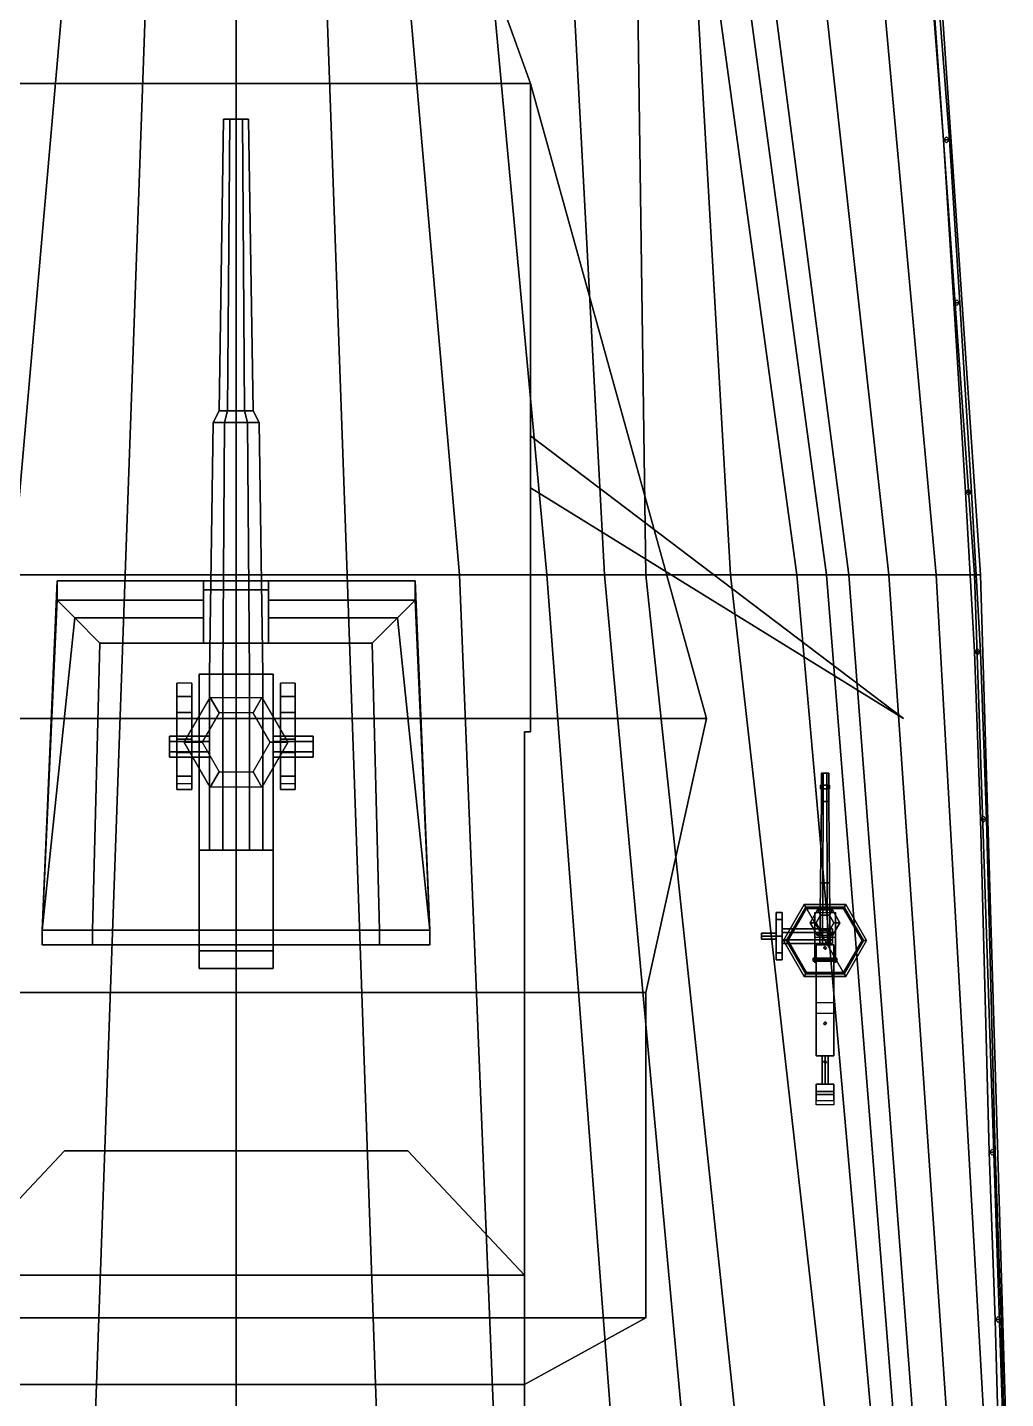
# Model space of a CAD drawing. Header units: millimetres. Extents: x -6 to 6, y -60 to 60.
# Drawn here: x -1.41 to 5.2, y 29.73 to 39 of the extents above; entities that cross this region are included whole.
import ezdxf

# ---------------------------------------------------------------- set-up
doc = ezdxf.new("R2010")
doc.units = ezdxf.units.MM
for name, color, linetype in [('gun', 1, 'Continuous'), ('h2', 7, 'Continuous'), ('railings', 6, 'Continuous'), ('sleeve', 5, 'Continuous'), ('turret', 2, 'Continuous')]:
    doc.layers.add(name, color=color, linetype=linetype)

msp = doc.modelspace()

# ---------------------------------------------------------------- linework, layer by layer
for points in [[(0, 35.3, 5.03), (0, 40.92, 5.06), (-4.65, 40.92, 4.97), (-5.03, 35.3, 4.92)], [(-2.1, 35.3, -3.06), (-1.58, 40.92, -3.03), (-1.02, 40.92, -3.61), (-1.51, 35.3, -3.59)], [(-1.51, 35.3, -3.59), (-1.02, 40.92, -3.61), (-0.55, 40.92, -3.93), (-0.75, 35.3, -3.93)], [(-0.75, 35.3, -3.93), (-0.55, 40.92, -3.93), (0, 40.92, -4.05), (0, 35.3, -4)], [(1.99, 38.62, 7.15), (1.51, 39.95, 7.73), (-1.51, 39.95, 7.73), (-1.99, 38.62, 7.15)], [(-1.99, 38.62, 7.15), (-1.51, 39.95, 7.73), (1.51, 39.95, 7.73), (1.99, 38.62, 7.15)], [(-1.99, 38.62, 7.15), (-3.18, 34.33, 7.15), (3.18, 34.33, 7.15), (1.99, 38.62, 7.15)], [(1.99, 38.62, 7.15), (3.18, 34.33, 7.15), (-3.18, 34.33, 7.15), (-1.99, 38.62, 7.15)], [(1.99, 38.62, 7.15), (1.99, 38.62, 5.01), (-1.99, 38.62, 5.01), (-1.99, 38.62, 7.15)], [(1.99, 34.24, 5.01), (1.99, 38.62, 5.01), (1.99, 38.62, 7.15), (1.99, 34.24, 7.15)], [(1.99, 35.89, 5.03), (1.99, 36.24, 5.69), (4.51, 34.33, 5.3), (4.51, 34.33, 5.03)], [(4.51, 34.33, 5.03), (4.51, 34.33, 5.3), (1.99, 36.24, 5.69), (1.99, 35.89, 5.03)], [(0, 29.64, 5.08), (0, 35.3, 5.03), (-5.03, 35.3, 4.92), (-5.2, 29.64, 4.89)], [(-1.74, 29.64, -3.54), (-1.51, 35.3, -3.59), (-0.75, 35.3, -3.93), (-0.95, 29.64, -3.83)], [(-0.95, 29.64, -3.83), (-0.75, 35.3, -3.93), (0, 35.3, -4), (0, 29.64, -3.95)], [(3.18, 34.33, 7.15), (2.77, 32.48, 7.15), (-2.77, 32.48, 7.15), (-3.18, 34.33, 7.15)], [(-3.18, 34.33, 7.15), (-2.77, 32.48, 7.15), (2.77, 32.48, 7.15), (3.18, 34.33, 7.15)], [(1.95, 34.24, 7.15), (1.95, 34.24, 5.01), (1.99, 34.24, 5.01), (1.99, 34.24, 7.15)], [(1.95, 28.99, 5.04), (1.95, 34.24, 5.01), (1.95, 34.24, 7.15), (1.95, 28.99, 7.15)], [(3.73, 32.83, 5.12), (3.855, 33.0465, 5.12), (3.84, 33.0725, 5.09), (3.7, 32.83, 5.09)], [(3.84, 33.0725, 5.04), (3.7, 32.83, 5.04), (3.7, 32.83, 5.09), (3.84, 33.0725, 5.09)], [(3.855, 33.0465, 5.12), (3.73, 32.83, 5.12), (3.73, 32.83, 5.91), (3.855, 33.0465, 5.91)], [(3.855, 33.0465, 5.12), (4.105, 33.0465, 5.12), (4.12, 33.0725, 5.09), (3.84, 33.0725, 5.09)], [(4.12, 33.0725, 5.04), (3.84, 33.0725, 5.04), (3.84, 33.0725, 5.09), (4.12, 33.0725, 5.09)], [(4.105, 33.0465, 5.12), (3.855, 33.0465, 5.12), (3.855, 33.0465, 5.91), (4.105, 33.0465, 5.91)], [(4.105, 33.0465, 5.12), (4.23, 32.83, 5.12), (4.26, 32.83, 5.09), (4.12, 33.0725, 5.09)], [(4.23, 32.83, 5.12), (4.105, 33.0465, 5.12), (4.105, 33.0465, 5.91), (4.23, 32.83, 5.91)], [(4.26, 32.83, 5.04), (4.12, 33.0725, 5.04), (4.12, 33.0725, 5.09), (4.26, 32.83, 5.09)], [(3.855, 32.6135, 5.12), (3.73, 32.83, 5.12), (3.7, 32.83, 5.09), (3.84, 32.5875, 5.09)], [(3.7, 32.83, 5.04), (3.84, 32.5875, 5.04), (3.84, 32.5875, 5.09), (3.7, 32.83, 5.09)], [(3.73, 32.83, 5.12), (3.855, 32.6135, 5.12), (3.855, 32.6135, 5.91), (3.73, 32.83, 5.91)], [(4.105, 32.6135, 5.12), (4.23, 32.83, 5.12), (4.23, 32.83, 5.91), (4.105, 32.6135, 5.91)], [(4.23, 32.83, 5.12), (4.105, 32.6135, 5.12), (4.12, 32.5875, 5.09), (4.26, 32.83, 5.09)], [(4.12, 32.5875, 5.04), (4.26, 32.83, 5.04), (4.26, 32.83, 5.09), (4.12, 32.5875, 5.09)], [(4.105, 32.6135, 5.12), (3.855, 32.6135, 5.12), (3.84, 32.5875, 5.09), (4.12, 32.5875, 5.09)], [(3.855, 32.6135, 5.12), (4.105, 32.6135, 5.12), (4.105, 32.6135, 5.91), (3.855, 32.6135, 5.91)], [(3.84, 32.5875, 5.04), (4.12, 32.5875, 5.04), (4.12, 32.5875, 5.09), (3.84, 32.5875, 5.09)], [(-2.77, 32.48, 7.15), (-2.77, 30.28, 7.15), (2.77, 30.28, 7.15), (2.77, 32.48, 7.15)], [(2.77, 32.48, 7.15), (2.77, 30.28, 7.15), (-2.77, 30.28, 7.15), (-2.77, 32.48, 7.15)], [(1.95, 30.57, 9.27), (1.16, 31.41, 9.27), (-1.16, 31.41, 9.27), (-1.95, 30.57, 9.27)], [(-1.16, 31.41, 9.27), (-1.16, 31.41, 7.15), (-1.95, 30.57, 7.15), (-1.95, 30.57, 9.27)], [(1.16, 31.41, 9.27), (1.16, 31.41, 7.15), (-1.16, 31.41, 7.15), (-1.16, 31.41, 9.27)], [(1.95, 30.57, 7.15), (1.16, 31.41, 7.15), (1.16, 31.41, 9.27), (1.95, 30.57, 9.27)], [(1.95, 28.99, 9.48), (1.95, 30.57, 9.27), (-1.95, 30.57, 9.27), (-1.95, 28.99, 9.48)], [(1.95, 28.99, 7.15), (1.95, 30.57, 7.15), (1.95, 30.57, 9.27), (1.95, 28.99, 9.48)], [(2.77, 30.28, 7.15), (1.95, 29.83, 7.15), (-1.95, 29.83, 7.15), (-2.77, 30.28, 7.15)], [(-2.77, 30.28, 7.15), (-1.95, 29.83, 7.15), (1.95, 29.83, 7.15), (2.77, 30.28, 7.15)]]:
    msp.add_3dface(points)
at = {"layer": 'gun'}
for points in [[(-0.0425, 38.38, 8.5536), (-0.085, 38.38, 8.48), (-0.115, 36.41, 8.48), (-0.0575, 36.41, 8.5796)], [(-0.085, 38.38, 8.48), (-0.0425, 38.38, 8.4064), (-0.0575, 36.41, 8.3804), (-0.115, 36.41, 8.48)], [(0.085, 38.38, 8.48), (-0.085, 38.38, 8.48), (-0.0425, 38.38, 8.5536), (0.0425, 38.38, 8.5536)], [(0.0425, 38.38, 8.4064), (-0.0425, 38.38, 8.4064), (-0.085, 38.38, 8.48), (0.085, 38.38, 8.48)], [(0.0425, 38.38, 8.5536), (-0.0425, 38.38, 8.5536), (-0.0575, 36.41, 8.5796), (0.0575, 36.41, 8.5796)], [(-0.0425, 38.38, 8.4064), (0.0425, 38.38, 8.4064), (0.0575, 36.41, 8.3804), (-0.0575, 36.41, 8.3804)], [(0.085, 38.38, 8.48), (0.0425, 38.38, 8.5536), (0.0575, 36.41, 8.5796), (0.115, 36.41, 8.48)], [(0.0425, 38.38, 8.4064), (0.085, 38.38, 8.48), (0.115, 36.41, 8.48), (0.0575, 36.41, 8.3804)], [(-0.0775, 36.33, 8.6142), (-0.155, 36.33, 8.48), (-0.18, 34.63, 8.48), (-0.09, 34.63, 8.6359)], [(-0.155, 36.33, 8.48), (-0.0775, 36.33, 8.3458), (-0.09, 34.63, 8.3241), (-0.18, 34.63, 8.48)], [(-0.0575, 36.41, 8.5796), (-0.115, 36.41, 8.48), (-0.155, 36.33, 8.48), (-0.0775, 36.33, 8.6142)], [(-0.115, 36.41, 8.48), (-0.0575, 36.41, 8.3804), (-0.0775, 36.33, 8.3458), (-0.155, 36.33, 8.48)], [(0.0775, 36.33, 8.6142), (-0.0775, 36.33, 8.6142), (-0.09, 34.63, 8.6359), (0.09, 34.63, 8.6359)], [(-0.0775, 36.33, 8.3458), (0.0775, 36.33, 8.3458), (0.09, 34.63, 8.3241), (-0.09, 34.63, 8.3241)], [(0.0575, 36.41, 8.5796), (-0.0575, 36.41, 8.5796), (-0.0775, 36.33, 8.6142), (0.0775, 36.33, 8.6142)], [(-0.0575, 36.41, 8.3804), (0.0575, 36.41, 8.3804), (0.0775, 36.33, 8.3458), (-0.0775, 36.33, 8.3458)], [(0.115, 36.41, 8.48), (0.0575, 36.41, 8.5796), (0.0775, 36.33, 8.6142), (0.155, 36.33, 8.48)], [(0.0575, 36.41, 8.3804), (0.115, 36.41, 8.48), (0.155, 36.33, 8.48), (0.0775, 36.33, 8.3458)], [(0.155, 36.33, 8.48), (0.0775, 36.33, 8.6142), (0.09, 34.63, 8.6359), (0.18, 34.63, 8.48)], [(0.0775, 36.33, 8.3458), (0.155, 36.33, 8.48), (0.18, 34.63, 8.48), (0.09, 34.63, 8.3241)], [(-0.09, 34.63, 8.6359), (-0.18, 34.63, 8.48), (-0.18, 33.44, 8.48), (-0.09, 33.44, 8.6359)], [(-0.18, 34.63, 8.48), (-0.09, 34.63, 8.3241), (-0.09, 33.44, 8.3241), (-0.18, 33.44, 8.48)], [(0.09, 34.63, 8.6359), (-0.09, 34.63, 8.6359), (-0.09, 33.44, 8.6359), (0.09, 33.44, 8.6359)], [(-0.09, 34.63, 8.3241), (0.09, 34.63, 8.3241), (0.09, 33.44, 8.3241), (-0.09, 33.44, 8.3241)], [(0.18, 34.63, 8.48), (0.09, 34.63, 8.6359), (0.09, 33.44, 8.6359), (0.18, 33.44, 8.48)], [(0.09, 34.63, 8.3241), (0.18, 34.63, 8.48), (0.18, 33.44, 8.48), (0.09, 33.44, 8.3241)], [(4.005, 33.96, 6.28), (3.955, 33.96, 6.28), (3.9675, 33.96, 6.3017), (3.9925, 33.96, 6.3017)], [(3.9675, 33.96, 6.3017), (3.955, 33.96, 6.28), (3.955, 33.77, 6.28), (3.9675, 33.77, 6.3017)], [(3.9925, 33.96, 6.2583), (3.9675, 33.96, 6.2583), (3.955, 33.96, 6.28), (4.005, 33.96, 6.28)], [(3.955, 33.96, 6.28), (3.9675, 33.96, 6.2583), (3.9675, 33.77, 6.2583), (3.955, 33.77, 6.28)], [(3.9675, 33.96, 6.2583), (3.9925, 33.96, 6.2583), (3.9925, 33.77, 6.2583), (3.9675, 33.77, 6.2583)], [(3.9925, 33.96, 6.3017), (3.9675, 33.96, 6.3017), (3.9675, 33.77, 6.3017), (3.9925, 33.77, 6.3017)], [(4.005, 33.96, 6.28), (3.9925, 33.96, 6.3017), (3.9925, 33.77, 6.3017), (4.005, 33.77, 6.28)], [(3.9925, 33.96, 6.2583), (4.005, 33.96, 6.28), (4.005, 33.77, 6.28), (3.9925, 33.77, 6.2583)], [(4.01, 33.88, 6.28), (3.95, 33.88, 6.28), (3.965, 33.88, 6.306), (3.995, 33.88, 6.306)], [(3.965, 33.88, 6.306), (3.95, 33.88, 6.28), (3.95, 33.855, 6.28), (3.965, 33.855, 6.306)], [(3.995, 33.88, 6.254), (3.965, 33.88, 6.254), (3.95, 33.88, 6.28), (4.01, 33.88, 6.28)], [(3.95, 33.88, 6.28), (3.965, 33.88, 6.254), (3.965, 33.855, 6.254), (3.95, 33.855, 6.28)], [(3.995, 33.855, 6.306), (3.965, 33.855, 6.306), (3.95, 33.855, 6.28), (4.01, 33.855, 6.28)], [(4.01, 33.855, 6.28), (3.95, 33.855, 6.28), (3.965, 33.855, 6.254), (3.995, 33.855, 6.254)], [(3.965, 33.88, 6.254), (3.995, 33.88, 6.254), (3.995, 33.855, 6.254), (3.965, 33.855, 6.254)], [(3.995, 33.88, 6.306), (3.965, 33.88, 6.306), (3.965, 33.855, 6.306), (3.995, 33.855, 6.306)], [(4.01, 33.88, 6.28), (3.995, 33.88, 6.306), (3.995, 33.855, 6.306), (4.01, 33.855, 6.28)], [(3.995, 33.88, 6.254), (4.01, 33.88, 6.28), (4.01, 33.855, 6.28), (3.995, 33.855, 6.254)], [(3.95, 33.22, 6.28), (3.965, 33.22, 6.306), (3.9675, 33.77, 6.3017), (3.955, 33.77, 6.28)], [(3.965, 33.22, 6.254), (3.95, 33.22, 6.28), (3.955, 33.77, 6.28), (3.9675, 33.77, 6.2583)], [(3.995, 33.22, 6.254), (3.965, 33.22, 6.254), (3.9675, 33.77, 6.2583), (3.9925, 33.77, 6.2583)], [(3.965, 33.22, 6.306), (3.995, 33.22, 6.306), (3.9925, 33.77, 6.3017), (3.9675, 33.77, 6.3017)], [(3.995, 33.22, 6.306), (4.01, 33.22, 6.28), (4.005, 33.77, 6.28), (3.9925, 33.77, 6.3017)], [(4.01, 33.22, 6.28), (3.995, 33.22, 6.254), (3.9925, 33.77, 6.2583), (4.005, 33.77, 6.28)], [(-0.25, 33.44, 8.23), (-0.25, 32.76, 8.23), (-0.25, 32.76, 8.97), (-0.25, 33.44, 8.97)], [(0.25, 33.44, 8.97), (0.25, 33.44, 8.23), (-0.25, 33.44, 8.23), (-0.25, 33.44, 8.97)], [(0.25, 33.44, 8.23), (0.25, 32.76, 8.23), (-0.25, 32.76, 8.23), (-0.25, 33.44, 8.23)], [(-0.25, 33.44, 8.97), (-0.25, 32.76, 8.97), (0.25, 32.76, 8.97), (0.25, 33.44, 8.97)], [(0.25, 32.76, 8.97), (0.25, 32.76, 8.23), (0.25, 33.44, 8.23), (0.25, 33.44, 8.97)], [(3.965, 33.22, 6.306), (3.95, 33.22, 6.28), (3.945, 32.8, 6.28), (3.9625, 32.8, 6.3103)], [(3.95, 33.22, 6.28), (3.965, 33.22, 6.254), (3.9625, 32.8, 6.2497), (3.945, 32.8, 6.28)], [(3.965, 33.22, 6.254), (3.995, 33.22, 6.254), (3.9975, 32.8, 6.2497), (3.9625, 32.8, 6.2497)], [(3.995, 33.22, 6.306), (3.965, 33.22, 6.306), (3.9625, 32.8, 6.3103), (3.9975, 32.8, 6.3103)], [(4.01, 33.22, 6.28), (3.995, 33.22, 6.306), (3.9975, 32.8, 6.3103), (4.015, 32.8, 6.28)], [(3.995, 33.22, 6.254), (4.01, 33.22, 6.28), (4.015, 32.8, 6.28), (3.9975, 32.8, 6.2497)], [(-0.25, 32.76, 8.97), (-0.25, 32.64, 8.97), (0.25, 32.64, 8.97), (0.25, 32.76, 8.97)], [(-0.25, 32.76, 8.23), (-0.25, 32.64, 8.29), (-0.25, 32.64, 8.97), (-0.25, 32.76, 8.97)], [(0.25, 32.76, 8.23), (0.25, 32.64, 8.29), (-0.25, 32.64, 8.29), (-0.25, 32.76, 8.23)], [(0.25, 32.64, 8.97), (0.25, 32.64, 8.29), (0.25, 32.76, 8.23), (0.25, 32.76, 8.97)], [(-0.25, 32.64, 8.97), (-0.25, 32.64, 8.29), (0.25, 32.64, 8.29), (0.25, 32.64, 8.97)]]:
    msp.add_3dface(points, dxfattribs=at)
at = {"layer": 'h2'}
for points in [[(0.75, 35.3, -3.93), (0.55, 40.92, -3.93), (0, 40.92, -4.05), (0, 35.3, -4)], [(0, 35.3, 5.03), (0, 40.92, 5.06), (4.65, 40.92, 4.97), (5.03, 35.3, 4.92)], [(1.51, 35.3, -3.59), (1.02, 40.92, -3.61), (0.55, 40.92, -3.93), (0.75, 35.3, -3.93)], [(2.1, 35.3, -3.06), (1.58, 40.92, -3.03), (1.02, 40.92, -3.61), (1.51, 35.3, -3.59)], [(2.49, 35.3, -2.54), (2.19, 40.92, -1.99), (1.58, 40.92, -3.03), (2.1, 35.3, -3.06)], [(2.77, 35.3, -2.02), (2.69, 40.92, -0.5), (2.19, 40.92, -1.99), (2.49, 35.3, -2.54)], [(3.34, 35.3, -0.53), (3.02, 40.92, 1.24), (2.69, 40.92, -0.5), (2.77, 35.3, -2.02)], [(3.79, 35.3, 1.21), (3.02, 40.92, 1.24), (3.02, 40.92, 1.24), (3.34, 35.3, -0.53)], [(3.99, 35.3, 1.99), (3.23, 40.92, 2.02), (3.02, 40.92, 1.24), (3.79, 35.3, 1.21)], [(4.14, 35.3, 2.54), (3.41, 40.92, 2.57), (3.23, 40.92, 2.02), (3.99, 35.3, 1.99)], [(4.41, 35.3, 3.48), (3.79, 40.92, 3.51), (3.41, 40.92, 2.57), (4.14, 35.3, 2.54)], [(4.73, 35.3, 4.29), (4.22, 40.92, 4.32), (3.79, 40.92, 3.51), (4.41, 35.3, 3.48)], [(4.99, 35.3, 4.82), (4.59, 40.92, 4.85), (4.22, 40.92, 4.32), (4.73, 35.3, 4.29)], [(4.65, 40.92, 4.97), (4.59, 40.92, 4.85), (4.99, 35.3, 4.82), (5.03, 35.3, 4.92)], [(0.95, 29.64, -3.83), (0.75, 35.3, -3.93), (0, 35.3, -4), (0, 29.64, -3.95)], [(0, 29.64, 5.08), (0, 35.3, 5.03), (5.03, 35.3, 4.92), (5.2, 29.64, 4.89)], [(1.74, 29.64, -3.54), (1.51, 35.3, -3.59), (0.75, 35.3, -3.93), (0.95, 29.64, -3.83)], [(2.53, 29.64, -3.01), (2.1, 35.3, -3.06), (1.51, 35.3, -3.59), (1.74, 29.64, -3.54)], [(3.01, 29.64, -2.49), (2.49, 35.3, -2.54), (2.1, 35.3, -3.06), (2.53, 29.64, -3.01)], [(3.37, 29.64, -1.97), (2.77, 35.3, -2.02), (2.49, 35.3, -2.54), (3.01, 29.64, -2.49)], [(3.98, 29.64, -0.48), (3.34, 35.3, -0.53), (2.77, 35.3, -2.02), (3.37, 29.64, -1.97)], [(4.29, 29.64, 1.26), (3.79, 35.3, 1.21), (3.34, 35.3, -0.53), (3.98, 29.64, -0.48)], [(4.44, 29.64, 2.04), (3.99, 35.3, 1.99), (3.79, 35.3, 1.21), (4.29, 29.64, 1.26)], [(4.57, 29.64, 2.59), (4.14, 35.3, 2.54), (3.99, 35.3, 1.99), (4.44, 29.64, 2.04)], [(4.8, 29.64, 3.53), (4.41, 35.3, 3.48), (4.14, 35.3, 2.54), (4.57, 29.64, 2.59)], [(5.05, 29.64, 4.34), (4.73, 35.3, 4.29), (4.41, 35.3, 3.48), (4.8, 29.64, 3.53)], [(5.18, 29.64, 4.8), (4.99, 35.3, 4.82), (4.73, 35.3, 4.29), (5.05, 29.64, 4.34)], [(5.03, 35.3, 4.92), (4.99, 35.3, 4.82), (5.18, 29.64, 4.8), (5.2, 29.64, 4.89)]]:
    msp.add_3dface(points, dxfattribs=at)
at = {"layer": 'railings'}
for points in [[(4.82, 38.24, 6), (4.73, 39.4, 6.01), (4.69, 39.4, 6.01), (4.78, 38.24, 6)], [(4.78, 38.24, 6), (4.69, 39.4, 6.01), (4.73, 39.4, 6.01), (4.82, 38.24, 6)], [(-1.99, 38.62, 7.15), (1.99, 38.62, 7.15), (1.99, 38.62, 8), (-1.99, 38.62, 8)], [(-1.99, 38.62, 8), (1.99, 38.62, 8), (1.99, 38.62, 7.15), (-1.99, 38.62, 7.15)], [(1.99, 38.62, 7.15), (3.18, 34.33, 7.15), (3.18, 34.33, 8), (1.99, 38.62, 8)], [(1.99, 38.62, 8), (3.18, 34.33, 8), (3.18, 34.33, 7.15), (1.99, 38.62, 7.15)], [(4.8, 38.26, 5.04), (4.78, 38.24, 5.04), (4.78, 38.24, 6), (4.8, 38.26, 6)], [(4.78, 38.24, 5.04), (4.8, 38.22, 5.04), (4.8, 38.22, 6), (4.78, 38.24, 6)], [(4.85, 37.14, 6), (4.78, 38.24, 6), (4.82, 38.24, 6), (4.89, 37.14, 6)], [(4.89, 37.14, 6), (4.82, 38.24, 6), (4.78, 38.24, 6), (4.85, 37.14, 6)], [(4.82, 38.24, 5.04), (4.8, 38.26, 5.04), (4.8, 38.26, 6), (4.82, 38.24, 6)], [(4.8, 38.22, 5.04), (4.82, 38.24, 5.04), (4.82, 38.24, 6), (4.8, 38.22, 6)], [(4.87, 37.16, 5.04), (4.85, 37.14, 5.04), (4.85, 37.14, 6), (4.87, 37.16, 6)], [(4.89, 37.14, 5.04), (4.87, 37.16, 5.04), (4.87, 37.16, 6), (4.89, 37.14, 6)], [(4.85, 37.14, 5.04), (4.87, 37.12, 5.04), (4.87, 37.12, 6), (4.85, 37.14, 6)], [(4.97, 35.86, 5.99), (4.89, 37.14, 6), (4.85, 37.14, 6), (4.93, 35.86, 5.99)], [(4.93, 35.86, 5.99), (4.85, 37.14, 6), (4.89, 37.14, 6), (4.97, 35.86, 5.99)], [(4.87, 37.12, 5.04), (4.89, 37.14, 5.04), (4.89, 37.14, 6), (4.87, 37.12, 6)], [(4.95, 35.88, 5.03), (4.93, 35.86, 5.03), (4.93, 35.86, 5.99), (4.95, 35.88, 5.99)], [(4.93, 35.86, 5.03), (4.95, 35.84, 5.03), (4.95, 35.84, 5.99), (4.93, 35.86, 5.99)], [(4.99, 34.78, 5.99), (4.93, 35.86, 5.99), (4.97, 35.86, 5.99), (5.03, 34.78, 5.99)], [(5.03, 34.78, 5.99), (4.97, 35.86, 5.99), (4.93, 35.86, 5.99), (4.99, 34.78, 5.99)], [(4.97, 35.86, 5.03), (4.95, 35.88, 5.03), (4.95, 35.88, 5.99), (4.97, 35.86, 5.99)], [(4.95, 35.84, 5.03), (4.97, 35.86, 5.03), (4.97, 35.86, 5.99), (4.95, 35.84, 5.99)], [(5.01, 34.8, 5.03), (4.99, 34.78, 5.03), (4.99, 34.78, 5.99), (5.01, 34.8, 5.99)], [(4.99, 34.78, 5.03), (5.01, 34.76, 5.03), (5.01, 34.76, 5.99), (4.99, 34.78, 5.99)], [(5.07, 33.65, 6), (5.03, 34.78, 5.99), (4.99, 34.78, 5.99), (5.03, 33.65, 6)], [(5.03, 33.65, 6), (4.99, 34.78, 5.99), (5.03, 34.78, 5.99), (5.07, 33.65, 6)], [(5.03, 34.78, 5.03), (5.01, 34.8, 5.03), (5.01, 34.8, 5.99), (5.03, 34.78, 5.99)], [(5.01, 34.76, 5.03), (5.03, 34.78, 5.03), (5.03, 34.78, 5.99), (5.01, 34.76, 5.99)], [(3.18, 34.33, 8), (2.77, 32.48, 8), (2.77, 32.48, 7.15), (3.18, 34.33, 7.15)], [(3.18, 34.33, 7.15), (2.77, 32.48, 7.15), (2.77, 32.48, 8), (3.18, 34.33, 8)], [(5.05, 33.67, 5.04), (5.03, 33.65, 5.04), (5.03, 33.65, 6), (5.05, 33.67, 6)], [(5.03, 33.65, 5.04), (5.05, 33.63, 5.04), (5.05, 33.63, 6), (5.03, 33.65, 6)], [(5.09, 31.4, 6.02), (5.03, 33.65, 6), (5.07, 33.65, 6), (5.13, 31.4, 6.02)], [(5.13, 31.4, 6.02), (5.07, 33.65, 6), (5.03, 33.65, 6), (5.09, 31.4, 6.02)], [(5.07, 33.65, 5.04), (5.05, 33.67, 5.04), (5.05, 33.67, 6), (5.07, 33.65, 6)], [(5.05, 33.63, 5.04), (5.07, 33.65, 5.04), (5.07, 33.65, 6), (5.05, 33.63, 6)], [(2.77, 32.48, 7.15), (2.77, 30.28, 7.15), (2.77, 30.28, 8), (2.77, 32.48, 8)], [(2.77, 32.48, 8), (2.77, 30.28, 8), (2.77, 30.28, 7.15), (2.77, 32.48, 7.15)], [(5.11, 31.42, 5.06), (5.09, 31.4, 5.06), (5.09, 31.4, 6.02), (5.11, 31.42, 6.02)], [(5.13, 31.4, 5.06), (5.11, 31.42, 5.06), (5.11, 31.42, 6.02), (5.13, 31.4, 6.02)], [(5.09, 31.4, 5.06), (5.11, 31.38, 5.06), (5.11, 31.38, 6.02), (5.09, 31.4, 6.02)], [(5.17, 30.27, 6.03), (5.13, 31.4, 6.02), (5.09, 31.4, 6.02), (5.13, 30.27, 6.03)], [(5.13, 30.27, 6.03), (5.09, 31.4, 6.02), (5.13, 31.4, 6.02), (5.17, 30.27, 6.03)], [(5.11, 31.38, 5.06), (5.13, 31.4, 5.06), (5.13, 31.4, 6.02), (5.11, 31.38, 6.02)], [(2.77, 30.28, 8), (1.95, 29.83, 8), (1.95, 29.83, 7.15), (2.77, 30.28, 7.15)], [(2.77, 30.28, 7.15), (1.95, 29.83, 7.15), (1.95, 29.83, 8), (2.77, 30.28, 8)], [(5.15, 30.29, 5.07), (5.13, 30.27, 5.07), (5.13, 30.27, 6.03), (5.15, 30.29, 6.03)], [(5.13, 30.27, 5.07), (5.15, 30.25, 5.07), (5.15, 30.25, 6.03), (5.13, 30.27, 6.03)], [(5.16, 29.2, 6.03), (5.13, 30.27, 6.03), (5.17, 30.27, 6.03), (5.2, 29.2, 6.03)], [(5.2, 29.2, 6.03), (5.17, 30.27, 6.03), (5.13, 30.27, 6.03), (5.16, 29.2, 6.03)], [(5.17, 30.27, 5.07), (5.15, 30.29, 5.07), (5.15, 30.29, 6.03), (5.17, 30.27, 6.03)], [(5.15, 30.25, 5.07), (5.17, 30.27, 5.07), (5.17, 30.27, 6.03), (5.15, 30.25, 6.03)]]:
    msp.add_3dface(points, dxfattribs=at)
at = {"layer": 'sleeve'}
for points in [[(0.25, 34.63, 8.72), (0.25, 34.63, 8.23), (-0.25, 34.63, 8.23), (-0.25, 34.63, 8.72)], [(-0.25, 34.63, 8.23), (-0.25, 33.44, 8.23), (-0.25, 33.44, 8.72), (-0.25, 34.63, 8.72)], [(0.25, 34.63, 8.23), (0.25, 33.44, 8.23), (-0.25, 33.44, 8.23), (-0.25, 34.63, 8.23)], [(-0.25, 34.63, 8.72), (-0.25, 33.44, 8.72), (0.25, 33.44, 8.72), (0.25, 34.63, 8.72)], [(0.25, 33.44, 8.72), (0.25, 33.44, 8.23), (0.25, 34.63, 8.23), (0.25, 34.63, 8.72)], [(-0.18, 34.175, 8.5406), (-0.18, 34.21, 8.48), (-0.45, 34.21, 8.48), (-0.45, 34.175, 8.5406)], [(-0.18, 34.21, 8.48), (-0.18, 34.175, 8.4194), (-0.45, 34.175, 8.4194), (-0.45, 34.21, 8.48)], [(-0.45, 34.105, 8.5406), (-0.45, 34.175, 8.5406), (-0.45, 34.21, 8.48), (-0.45, 34.07, 8.48)], [(-0.45, 34.07, 8.48), (-0.45, 34.21, 8.48), (-0.45, 34.175, 8.4194), (-0.45, 34.105, 8.4194)], [(0.25, 34.175, 8.4194), (0.25, 34.21, 8.48), (0.52, 34.21, 8.48), (0.52, 34.175, 8.4194)], [(0.25, 34.21, 8.48), (0.25, 34.175, 8.5406), (0.52, 34.175, 8.5406), (0.52, 34.21, 8.48)], [(0.52, 34.21, 8.48), (0.52, 34.07, 8.48), (0.52, 34.105, 8.4194), (0.52, 34.175, 8.4194)], [(0.52, 34.175, 8.5406), (0.52, 34.105, 8.5406), (0.52, 34.07, 8.48), (0.52, 34.21, 8.48)], [(-0.18, 34.105, 8.5406), (-0.18, 34.175, 8.5406), (-0.45, 34.175, 8.5406), (-0.45, 34.105, 8.5406)], [(-0.18, 34.175, 8.4194), (-0.18, 34.105, 8.4194), (-0.45, 34.105, 8.4194), (-0.45, 34.175, 8.4194)], [(-0.18, 34.07, 8.48), (-0.18, 34.105, 8.5406), (-0.45, 34.105, 8.5406), (-0.45, 34.07, 8.48)], [(-0.18, 34.105, 8.4194), (-0.18, 34.07, 8.48), (-0.45, 34.07, 8.48), (-0.45, 34.105, 8.4194)], [(0.25, 34.105, 8.4194), (0.25, 34.175, 8.4194), (0.52, 34.175, 8.4194), (0.52, 34.105, 8.4194)], [(0.25, 34.175, 8.5406), (0.25, 34.105, 8.5406), (0.52, 34.105, 8.5406), (0.52, 34.175, 8.5406)], [(0.25, 34.07, 8.48), (0.25, 34.105, 8.4194), (0.52, 34.105, 8.4194), (0.52, 34.07, 8.48)], [(0.25, 34.105, 8.5406), (0.25, 34.07, 8.48), (0.52, 34.07, 8.48), (0.52, 34.105, 8.5406)], [(-0.25, 33.44, 8.72), (-0.25, 33.44, 8.23), (0.25, 33.44, 8.23), (0.25, 33.44, 8.72)], [(4.04, 32.8, 6.31), (4.04, 32.8, 6.25), (3.92, 32.8, 6.25), (3.92, 32.8, 6.31)], [(4.04, 32.8, 6.25), (4.04, 32.71, 6.2), (3.92, 32.71, 6.2), (3.92, 32.8, 6.25)], [(3.92, 32.8, 6.31), (3.92, 32.71, 6.35), (4.04, 32.71, 6.35), (4.04, 32.8, 6.31)], [(3.92, 32.8, 6.25), (3.92, 32.71, 6.2), (3.92, 32.71, 6.35), (3.92, 32.8, 6.31)], [(4.04, 32.71, 6.35), (4.04, 32.71, 6.2), (4.04, 32.8, 6.25), (4.04, 32.8, 6.31)], [(4.06, 32.7, 6.29), (4.06, 32.71, 6.28), (3.9, 32.71, 6.28), (3.9, 32.7, 6.29)], [(4.06, 32.71, 6.28), (4.06, 32.7, 6.27), (3.9, 32.7, 6.27), (3.9, 32.71, 6.28)], [(3.9, 32.69, 6.28), (3.9, 32.7, 6.29), (3.9, 32.71, 6.28), (3.9, 32.7, 6.27)], [(4.04, 32.71, 6.2), (4.04, 32.05, 6.2), (3.92, 32.05, 6.2), (3.92, 32.71, 6.2)], [(3.92, 32.71, 6.35), (3.92, 32.05, 6.35), (4.04, 32.05, 6.35), (4.04, 32.71, 6.35)], [(3.92, 32.71, 6.2), (3.92, 32.05, 6.2), (3.92, 32.05, 6.35), (3.92, 32.71, 6.35)], [(3.97, 32.78, 6.45), (3.98, 32.77, 6.45), (3.99, 32.78, 6.45), (3.98, 32.79, 6.45)], [(3.98, 32.79, 6.31), (3.97, 32.78, 6.31), (3.97, 32.78, 6.45), (3.98, 32.79, 6.45)], [(3.97, 32.78, 6.31), (3.98, 32.77, 6.32), (3.98, 32.77, 6.45), (3.97, 32.78, 6.45)], [(3.99, 32.78, 6.31), (3.98, 32.79, 6.31), (3.98, 32.79, 6.45), (3.99, 32.78, 6.45)], [(3.98, 32.77, 6.32), (3.99, 32.78, 6.31), (3.99, 32.78, 6.45), (3.98, 32.77, 6.45)], [(4.04, 32.05, 6.35), (4.04, 32.05, 6.2), (4.04, 32.71, 6.2), (4.04, 32.71, 6.35)], [(4.06, 32.7, 6.27), (4.06, 32.71, 6.28), (4.06, 32.7, 6.29), (4.06, 32.69, 6.28)], [(4.06, 32.69, 6.28), (4.06, 32.7, 6.29), (3.9, 32.7, 6.29), (3.9, 32.69, 6.28)], [(4.06, 32.7, 6.27), (4.06, 32.69, 6.28), (3.9, 32.69, 6.28), (3.9, 32.7, 6.27)], [(3.92, 32.41, 6.35), (3.92, 32.34, 6.47), (4.04, 32.34, 6.47), (4.04, 32.41, 6.35)], [(3.98, 32.28, 6.35), (3.97, 32.27, 6.35), (3.97, 32.27, 6.52), (3.98, 32.28, 6.52)], [(3.97, 32.27, 6.52), (3.98, 32.26, 6.52), (3.99, 32.27, 6.52), (3.98, 32.28, 6.52)], [(3.97, 32.27, 6.35), (3.98, 32.26, 6.35), (3.98, 32.26, 6.52), (3.97, 32.27, 6.52)], [(3.99, 32.27, 6.35), (3.98, 32.28, 6.35), (3.98, 32.28, 6.52), (3.99, 32.27, 6.52)], [(3.98, 32.26, 6.35), (3.99, 32.27, 6.35), (3.99, 32.27, 6.52), (3.98, 32.26, 6.52)], [(3.92, 32.05, 6.35), (3.92, 32.05, 6.2), (4.04, 32.05, 6.2), (4.04, 32.05, 6.35)], [(3.98, 32.05, 6.29), (3.96, 32.05, 6.27), (3.96, 31.86, 6.27), (3.98, 31.86, 6.29)], [(3.96, 32.05, 6.27), (3.98, 32.05, 6.25), (3.98, 31.86, 6.25), (3.96, 31.86, 6.27)], [(3.98, 32.02, 6.2), (3.97, 32.01, 6.2), (3.97, 32.01, 6.4), (3.98, 32.02, 6.4)], [(3.98, 32.02, 6.2), (3.99, 32.01, 6.2), (3.98, 32, 6.2), (3.97, 32.01, 6.2)], [(3.97, 32.01, 6.4), (3.98, 32, 6.4), (3.99, 32.01, 6.4), (3.98, 32.02, 6.4)], [(3.97, 32.01, 6.2), (3.98, 32, 6.2), (3.98, 32, 6.4), (3.97, 32.01, 6.4)], [(4, 32.05, 6.27), (3.98, 32.05, 6.29), (3.98, 31.86, 6.29), (4, 31.86, 6.27)], [(3.98, 32.05, 6.25), (4, 32.05, 6.27), (4, 31.86, 6.27), (3.98, 31.86, 6.25)], [(3.99, 32.01, 6.2), (3.98, 32.02, 6.2), (3.98, 32.02, 6.4), (3.99, 32.01, 6.4)], [(3.98, 32, 6.2), (3.99, 32.01, 6.2), (3.99, 32.01, 6.4), (3.98, 32, 6.4)], [(3.92, 31.86, 6.3), (3.92, 31.86, 6.22), (4.04, 31.86, 6.22), (4.04, 31.86, 6.3)], [(3.92, 31.79, 6.37), (3.92, 31.86, 6.3), (4.04, 31.86, 6.3), (4.04, 31.79, 6.37)], [(3.92, 31.86, 6.22), (3.92, 31.81, 6.15), (4.04, 31.81, 6.15), (4.04, 31.86, 6.22)], [(3.92, 31.81, 6.15), (3.92, 31.75, 6.12), (4.04, 31.75, 6.12), (4.04, 31.81, 6.15)], [(3.92, 31.72, 6.37), (3.92, 31.79, 6.37), (4.04, 31.79, 6.37), (4.04, 31.72, 6.37)]]:
    msp.add_3dface(points, dxfattribs=at)
at = {"layer": 'turret'}
for points in [[(1.21, 35.26, 7.36), (1.31, 32.9, 7.36), (-1.31, 32.9, 7.36), (-1.21, 35.26, 7.36)], [(-1.21, 35.26, 7.36), (-1.31, 32.9, 7.36), (1.31, 32.9, 7.36), (1.21, 35.26, 7.36)], [(-1.21, 35.13, 8.74), (-1.31, 32.9, 8.74), (-1.31, 32.9, 7.36), (-1.21, 35.26, 7.36)], [(-1.21, 35.26, 7.36), (-1.31, 32.9, 7.36), (-1.31, 32.9, 8.74), (-1.21, 35.13, 8.74)], [(-1.21, 35.26, 7.36), (-1.21, 35.13, 8.74), (-0.22, 35.13, 8.74), (-0.22, 35.26, 7.36)], [(-0.22, 35.26, 7.36), (-0.22, 35.13, 8.74), (-1.21, 35.13, 8.74), (-1.21, 35.26, 7.36)], [(0.22, 35.26, 7.36), (0.22, 35.2, 7.9969), (-0.22, 35.2, 7.9969), (-0.22, 35.26, 7.36)], [(-0.22, 35.26, 7.36), (-0.22, 35.2, 7.9969), (0.22, 35.2, 7.9969), (0.22, 35.26, 7.36)], [(0.22, 35.26, 7.36), (0.22, 35.13, 8.74), (1.21, 35.13, 8.74), (1.21, 35.26, 7.36)], [(1.21, 35.26, 7.36), (1.21, 35.13, 8.74), (0.22, 35.13, 8.74), (0.22, 35.26, 7.36)], [(1.21, 35.13, 8.74), (1.31, 32.9, 8.74), (1.31, 32.9, 7.36), (1.21, 35.26, 7.36)], [(1.21, 35.26, 7.36), (1.31, 32.9, 7.36), (1.31, 32.9, 8.74), (1.21, 35.13, 8.74)], [(-1.09, 35.01, 8.95), (-1.31, 32.9, 9.26), (-1.31, 32.9, 8.74), (-1.21, 35.13, 8.74)], [(-1.21, 35.13, 8.74), (-1.31, 32.9, 8.74), (-1.31, 32.9, 9.26), (-1.09, 35.01, 8.95)], [(-0.22, 35.13, 8.74), (-0.22, 35.01, 8.95), (-1.09, 35.01, 8.95), (-1.21, 35.13, 8.74)], [(-1.21, 35.13, 8.74), (-1.09, 35.01, 8.95), (-0.22, 35.01, 8.95), (-0.22, 35.13, 8.74)], [(1.21, 35.13, 8.74), (1.09, 35.01, 8.95), (0.22, 35.01, 8.95), (0.22, 35.13, 8.74)], [(0.22, 35.13, 8.74), (0.22, 35.01, 8.95), (1.09, 35.01, 8.95), (1.21, 35.13, 8.74)], [(1.09, 35.01, 8.95), (1.31, 32.9, 9.26), (1.31, 32.9, 8.74), (1.21, 35.13, 8.74)], [(1.21, 35.13, 8.74), (1.31, 32.9, 8.74), (1.31, 32.9, 9.26), (1.09, 35.01, 8.95)], [(-0.92, 34.84, 9.27), (-0.97, 32.9, 9.56), (-1.31, 32.9, 9.26), (-1.09, 35.01, 8.95)], [(-1.09, 35.01, 8.95), (-1.31, 32.9, 9.26), (-0.97, 32.9, 9.56), (-0.92, 34.84, 9.27)], [(-1.09, 35.01, 8.95), (-0.92, 34.84, 9.27), (-0.22, 34.84, 9.27), (-0.22, 35.01, 8.95)], [(-0.22, 35.01, 8.95), (-0.22, 34.84, 9.27), (-0.92, 34.84, 9.27), (-1.09, 35.01, 8.95)], [(0.22, 35.01, 8.95), (0.22, 34.84, 9.27), (0.92, 34.84, 9.27), (1.09, 35.01, 8.95)], [(1.09, 35.01, 8.95), (0.92, 34.84, 9.27), (0.22, 34.84, 9.27), (0.22, 35.01, 8.95)], [(1.09, 35.01, 8.95), (1.31, 32.9, 9.26), (0.97, 32.9, 9.56), (0.92, 34.84, 9.27)], [(0.92, 34.84, 9.27), (0.97, 32.9, 9.56), (1.31, 32.9, 9.26), (1.09, 35.01, 8.95)], [(0.92, 34.84, 9.27), (0.97, 32.9, 9.56), (-0.97, 32.9, 9.56), (-0.92, 34.84, 9.27)], [(-0.92, 34.84, 9.27), (-0.97, 32.9, 9.56), (0.97, 32.9, 9.56), (0.92, 34.84, 9.27)], [(-0.4, 34.57, 7.36), (-0.4, 33.89, 7.36), (-0.4, 33.85, 8.1), (-0.4, 34.48, 8.1)], [(-0.3, 34.48, 8.1), (-0.3, 34.57, 7.36), (-0.4, 34.57, 7.36), (-0.4, 34.48, 8.1)], [(-0.3, 33.85, 8.1), (-0.3, 33.89, 7.36), (-0.3, 34.57, 7.36), (-0.3, 34.48, 8.1)], [(0.3, 34.57, 7.36), (0.3, 33.89, 7.36), (0.3, 33.85, 8.1), (0.3, 34.48, 8.1)], [(0.4, 34.48, 8.1), (0.4, 34.57, 7.36), (0.3, 34.57, 7.36), (0.3, 34.48, 8.1)], [(0.4, 33.85, 8.1), (0.4, 33.89, 7.36), (0.4, 34.57, 7.36), (0.4, 34.48, 8.1)], [(-0.4, 34.48, 8.1), (-0.4, 33.85, 8.1), (-0.4, 33.94, 8.48), (-0.4, 34.37, 8.48)], [(-0.3, 34.37, 8.48), (-0.3, 34.48, 8.1), (-0.4, 34.48, 8.1), (-0.4, 34.37, 8.48)], [(-0.115, 34.3692, 7.15), (-0.23, 34.17, 7.15), (-0.35, 34.17, 7.36), (-0.175, 34.4731, 7.36)], [(-0.3, 33.94, 8.48), (-0.3, 33.85, 8.1), (-0.3, 34.48, 8.1), (-0.3, 34.37, 8.48)], [(0.115, 34.3692, 7.15), (-0.115, 34.3692, 7.15), (-0.175, 34.4731, 7.36), (0.175, 34.4731, 7.36)], [(0.23, 34.17, 7.15), (0.115, 34.3692, 7.15), (0.175, 34.4731, 7.36), (0.35, 34.17, 7.36)], [(0.3, 34.48, 8.1), (0.3, 33.85, 8.1), (0.3, 33.94, 8.48), (0.3, 34.37, 8.48)], [(0.4, 34.37, 8.48), (0.4, 34.48, 8.1), (0.3, 34.48, 8.1), (0.3, 34.37, 8.48)], [(0.4, 33.94, 8.48), (0.4, 33.85, 8.1), (0.4, 34.48, 8.1), (0.4, 34.37, 8.48)], [(-0.4, 34.37, 8.48), (-0.4, 33.94, 8.48), (-0.4, 34.1, 8.68), (-0.4, 34.19, 8.68)], [(-0.3, 34.19, 8.68), (-0.3, 34.37, 8.48), (-0.4, 34.37, 8.48), (-0.4, 34.19, 8.68)], [(-0.3, 34.1, 8.68), (-0.3, 33.94, 8.48), (-0.3, 34.37, 8.48), (-0.3, 34.19, 8.68)], [(0.4, 34.19, 8.68), (0.4, 34.37, 8.48), (0.3, 34.37, 8.48), (0.3, 34.19, 8.68)], [(0.3, 34.37, 8.48), (0.3, 33.94, 8.48), (0.3, 34.1, 8.68), (0.3, 34.19, 8.68)], [(0.4, 34.1, 8.68), (0.4, 33.94, 8.48), (0.4, 34.37, 8.48), (0.4, 34.19, 8.68)], [(-0.4, 34.19, 8.68), (-0.4, 34.1, 8.68), (-0.3, 34.1, 8.68), (-0.3, 34.19, 8.68)], [(0.3, 34.19, 8.68), (0.3, 34.1, 8.68), (0.4, 34.1, 8.68), (0.4, 34.19, 8.68)], [(-0.4, 34.1, 8.68), (-0.4, 33.94, 8.48), (-0.3, 33.94, 8.48), (-0.3, 34.1, 8.68)], [(-0.23, 34.17, 7.15), (-0.115, 33.9708, 7.15), (-0.175, 33.8669, 7.36), (-0.35, 34.17, 7.36)], [(0.115, 33.9708, 7.15), (0.23, 34.17, 7.15), (0.35, 34.17, 7.36), (0.175, 33.8669, 7.36)], [(0.3, 34.1, 8.68), (0.3, 33.94, 8.48), (0.4, 33.94, 8.48), (0.4, 34.1, 8.68)], [(-0.4, 33.94, 8.48), (-0.4, 33.85, 8.1), (-0.3, 33.85, 8.1), (-0.3, 33.94, 8.48)], [(-0.115, 33.9708, 7.15), (0.115, 33.9708, 7.15), (0.175, 33.8669, 7.36), (-0.175, 33.8669, 7.36)], [(0.3, 33.94, 8.48), (0.3, 33.85, 8.1), (0.4, 33.85, 8.1), (0.4, 33.94, 8.48)], [(-0.4, 33.85, 8.1), (-0.4, 33.89, 7.36), (-0.3, 33.89, 7.36), (-0.3, 33.85, 8.1)], [(0.3, 33.85, 8.1), (0.3, 33.89, 7.36), (0.4, 33.89, 7.36), (0.4, 33.85, 8.1)], [(3.69, 32.9731, 6.1031), (3.69, 33.02, 5.99), (3.65, 33.02, 5.99), (3.65, 32.9731, 6.1031)], [(3.69, 33.02, 5.99), (3.69, 32.9731, 5.8769), (3.65, 32.9731, 5.8769), (3.65, 33.02, 5.99)], [(3.65, 32.7, 5.99), (3.65, 32.9731, 6.1031), (3.65, 33.02, 5.99), (3.65, 32.7469, 5.8769)], [(3.65, 32.7469, 5.8769), (3.65, 33.02, 5.99), (3.65, 32.9731, 5.8769), (3.65, 32.86, 5.83)], [(3.69, 32.7469, 5.8769), (3.69, 33.02, 5.99), (3.69, 32.9731, 6.1031), (3.69, 32.7, 5.99)], [(3.69, 32.86, 5.83), (3.69, 32.9731, 5.8769), (3.69, 33.02, 5.99), (3.69, 32.7469, 5.8769)], [(3.85, 32.6048, 5.91), (3.72, 32.83, 5.91), (3.85, 33.0552, 5.91), (4.11, 32.6048, 5.91)], [(3.72, 32.83, 5.95), (3.85, 32.6048, 5.95), (4.11, 32.6048, 5.95), (3.85, 33.0552, 5.95)], [(3.85, 33.0552, 5.91), (3.72, 32.83, 5.91), (3.72, 32.83, 5.95), (3.85, 33.0552, 5.95)], [(4.11, 33.0552, 5.91), (3.85, 33.0552, 5.91), (3.85, 33.0552, 5.95), (4.11, 33.0552, 5.95)], [(4.11, 32.6048, 5.91), (3.85, 33.0552, 5.91), (4.11, 33.0552, 5.91), (4.24, 32.83, 5.91)], [(3.85, 33.0552, 5.95), (4.11, 32.6048, 5.95), (4.24, 32.83, 5.95), (4.11, 33.0552, 5.95)], [(3.92, 32.95, 6.08), (3.95, 33.002, 6.08), (3.93, 33.0366, 6.04), (3.88, 32.95, 6.04)], [(3.93, 33.0366, 5.95), (3.88, 32.95, 5.95), (3.88, 32.95, 6.04), (3.93, 33.0366, 6.04)], [(3.91, 32.85, 6.1), (3.91, 33.02, 6.1), (4.05, 33.02, 6.1), (4.05, 32.85, 6.1)], [(3.91, 32.85, 6.1), (3.91, 33.02, 6.1), (3.91, 33.02, 6.13), (3.91, 32.87, 6.17)], [(3.95, 33.002, 6.08), (3.92, 32.95, 6.08), (3.92, 32.95, 6.1), (3.95, 33.002, 6.1)], [(3.95, 33.002, 6.08), (4.01, 33.002, 6.08), (4.03, 33.0366, 6.04), (3.93, 33.0366, 6.04)], [(4.03, 33.0366, 5.95), (3.93, 33.0366, 5.95), (3.93, 33.0366, 6.04), (4.03, 33.0366, 6.04)], [(4.01, 33.002, 6.08), (3.95, 33.002, 6.08), (3.95, 33.002, 6.1), (4.01, 33.002, 6.1)], [(4.01, 33.002, 6.08), (4.04, 32.95, 6.08), (4.08, 32.95, 6.04), (4.03, 33.0366, 6.04)], [(4.04, 32.95, 6.08), (4.01, 33.002, 6.08), (4.01, 33.002, 6.1), (4.04, 32.95, 6.1)], [(4.08, 32.95, 5.95), (4.03, 33.0366, 5.95), (4.03, 33.0366, 6.04), (4.08, 32.95, 6.04)], [(4.05, 32.85, 6.1), (4.05, 33.02, 6.1), (4.05, 33.02, 6.13), (4.05, 32.87, 6.17)], [(4.24, 32.83, 5.91), (4.11, 33.0552, 5.91), (4.11, 33.0552, 5.95), (4.24, 32.83, 5.95)], [(-1.31, 32.9, 7.36), (-1.31, 32.8, 7.46), (-1.31, 32.8, 8.74), (-1.31, 32.9, 8.74)], [(-1.31, 32.9, 8.74), (-1.31, 32.8, 8.74), (-1.31, 32.8, 7.46), (-1.31, 32.9, 7.36)], [(-1.31, 32.9, 8.74), (-1.31, 32.8, 8.74), (-1.31, 32.8, 9.28), (-1.31, 32.9, 9.26)], [(-1.31, 32.9, 9.26), (-1.31, 32.8, 9.28), (-1.31, 32.8, 8.74), (-1.31, 32.9, 8.74)], [(-1.31, 32.9, 9.26), (-1.31, 32.8, 9.28), (-0.97, 32.8, 9.58), (-0.97, 32.9, 9.56)], [(-0.97, 32.9, 9.56), (-0.97, 32.8, 9.58), (-1.31, 32.8, 9.28), (-1.31, 32.9, 9.26)], [(-0.97, 32.9, 9.56), (-0.97, 32.8, 9.58), (0.97, 32.8, 9.58), (0.97, 32.9, 9.56)], [(0.97, 32.9, 9.56), (0.97, 32.8, 9.58), (-0.97, 32.8, 9.58), (-0.97, 32.9, 9.56)], [(0.97, 32.9, 9.56), (0.97, 32.8, 9.58), (1.31, 32.8, 9.28), (1.31, 32.9, 9.26)], [(1.31, 32.9, 9.26), (1.31, 32.8, 9.28), (0.97, 32.8, 9.58), (0.97, 32.9, 9.56)], [(1.31, 32.9, 8.74), (1.31, 32.8, 8.74), (1.31, 32.8, 7.46), (1.31, 32.9, 7.36)], [(1.31, 32.9, 7.36), (1.31, 32.8, 7.46), (1.31, 32.8, 8.74), (1.31, 32.9, 8.74)], [(1.31, 32.9, 8.74), (1.31, 32.8, 8.74), (1.31, 32.8, 9.28), (1.31, 32.9, 9.26)], [(1.31, 32.9, 9.26), (1.31, 32.8, 9.28), (1.31, 32.8, 8.74), (1.31, 32.9, 8.74)], [(3.69, 32.86, 6.15), (3.69, 32.9731, 6.1031), (3.65, 32.9731, 6.1031), (3.65, 32.86, 6.15)], [(3.69, 32.9731, 5.8769), (3.69, 32.86, 5.83), (3.65, 32.86, 5.83), (3.65, 32.9731, 5.8769)], [(3.65, 32.7469, 6.1031), (3.65, 32.86, 6.15), (3.65, 32.9731, 6.1031), (3.65, 32.7, 5.99)], [(3.69, 32.7, 5.99), (3.69, 32.9731, 6.1031), (3.69, 32.86, 6.15), (3.69, 32.7469, 6.1031)], [(4.03, 32.885, 6.0333), (4.03, 32.91, 5.99), (3.69, 32.91, 5.99), (3.69, 32.885, 6.0333)], [(4.03, 32.91, 5.99), (4.03, 32.885, 5.9467), (3.69, 32.885, 5.9467), (3.69, 32.91, 5.99)], [(3.95, 32.898, 6.08), (3.92, 32.95, 6.08), (3.88, 32.95, 6.04), (3.93, 32.8634, 6.04)], [(3.88, 32.95, 5.95), (3.93, 32.8634, 5.95), (3.93, 32.8634, 6.04), (3.88, 32.95, 6.04)], [(3.92, 32.95, 6.08), (3.95, 32.898, 6.08), (3.95, 32.898, 6.1), (3.92, 32.95, 6.1)], [(4.01, 32.898, 6.08), (3.95, 32.898, 6.08), (3.93, 32.8634, 6.04), (4.03, 32.8634, 6.04)], [(3.95, 32.898, 6.08), (4.01, 32.898, 6.08), (4.01, 32.898, 6.1), (3.95, 32.898, 6.1)], [(4.04, 32.95, 6.08), (4.01, 32.898, 6.08), (4.03, 32.8634, 6.04), (4.08, 32.95, 6.04)], [(4.01, 32.898, 6.08), (4.04, 32.95, 6.08), (4.04, 32.95, 6.1), (4.01, 32.898, 6.1)], [(4.03, 32.8634, 5.95), (4.08, 32.95, 5.95), (4.08, 32.95, 6.04), (4.03, 32.8634, 6.04)], [(4.03, 32.885, 5.9467), (4.03, 32.91, 5.99), (4.03, 32.885, 6.0333), (4.03, 32.835, 5.9467)], [(3.65, 32.86, 6.13), (3.65, 32.88, 6.11), (3.55, 32.88, 6.11), (3.55, 32.86, 6.13)], [(3.65, 32.88, 6.11), (3.65, 32.86, 6.09), (3.55, 32.86, 6.09), (3.55, 32.88, 6.11)], [(3.55, 32.84, 6.11), (3.55, 32.86, 6.13), (3.55, 32.88, 6.11), (3.55, 32.86, 6.09)], [(3.65, 32.84, 6.11), (3.65, 32.86, 6.13), (3.55, 32.86, 6.13), (3.55, 32.84, 6.11)], [(3.65, 32.86, 6.09), (3.65, 32.84, 6.11), (3.55, 32.84, 6.11), (3.55, 32.86, 6.09)], [(3.69, 32.7469, 6.1031), (3.69, 32.86, 6.15), (3.65, 32.86, 6.15), (3.65, 32.7469, 6.1031)], [(3.69, 32.86, 5.83), (3.69, 32.7469, 5.8769), (3.65, 32.7469, 5.8769), (3.65, 32.86, 5.83)], [(4.03, 32.835, 6.0333), (4.03, 32.885, 6.0333), (3.69, 32.885, 6.0333), (3.69, 32.835, 6.0333)], [(4.03, 32.885, 5.9467), (4.03, 32.835, 5.9467), (3.69, 32.835, 5.9467), (3.69, 32.885, 5.9467)], [(4.03, 32.81, 5.99), (4.03, 32.835, 6.0333), (3.69, 32.835, 6.0333), (3.69, 32.81, 5.99)], [(4.03, 32.835, 5.9467), (4.03, 32.81, 5.99), (3.69, 32.81, 5.99), (3.69, 32.835, 5.9467)], [(3.72, 32.83, 5.91), (3.85, 32.6048, 5.91), (3.85, 32.6048, 5.95), (3.72, 32.83, 5.95)], [(3.91, 32.79, 6.14), (3.91, 32.85, 6.1), (3.91, 32.87, 6.17), (3.91, 32.83, 6.19)], [(3.91, 32.75, 6.19), (3.91, 32.79, 6.14), (3.91, 32.83, 6.19), (3.91, 32.8, 6.26)], [(3.91, 32.75, 6.25), (3.91, 32.75, 6.19), (3.91, 32.8, 6.26), (3.91, 32.75, 6.28)], [(3.93, 32.8634, 5.95), (4.03, 32.8634, 5.95), (4.03, 32.8634, 6.04), (3.93, 32.8634, 6.04)], [(4.03, 32.835, 5.9467), (4.03, 32.885, 6.0333), (4.03, 32.835, 6.0333), (4.03, 32.81, 5.99)], [(4.05, 32.79, 6.14), (4.05, 32.85, 6.1), (4.05, 32.87, 6.17), (4.05, 32.83, 6.19)], [(4.05, 32.75, 6.19), (4.05, 32.79, 6.14), (4.05, 32.83, 6.19), (4.05, 32.8, 6.26)], [(4.05, 32.75, 6.25), (4.05, 32.75, 6.19), (4.05, 32.8, 6.26), (4.05, 32.75, 6.28)], [(4.11, 32.6048, 5.91), (4.24, 32.83, 5.91), (4.24, 32.83, 5.95), (4.11, 32.6048, 5.95)], [(3.69, 32.7, 5.99), (3.69, 32.7469, 6.1031), (3.65, 32.7469, 6.1031), (3.65, 32.7, 5.99)], [(3.69, 32.7469, 5.8769), (3.69, 32.7, 5.99), (3.65, 32.7, 5.99), (3.65, 32.7469, 5.8769)], [(3.91, 32.68, 6.26), (3.91, 32.75, 6.25), (3.91, 32.75, 6.28), (3.91, 32.7, 6.31)], [(4.05, 32.68, 6.26), (4.05, 32.75, 6.25), (4.05, 32.75, 6.28), (4.05, 32.7, 6.31)], [(3.85, 32.6048, 5.91), (4.11, 32.6048, 5.91), (4.11, 32.6048, 5.95), (3.85, 32.6048, 5.95)]]:
    msp.add_3dface(points, dxfattribs=at)

doc.saveas('drawing.dxf')
